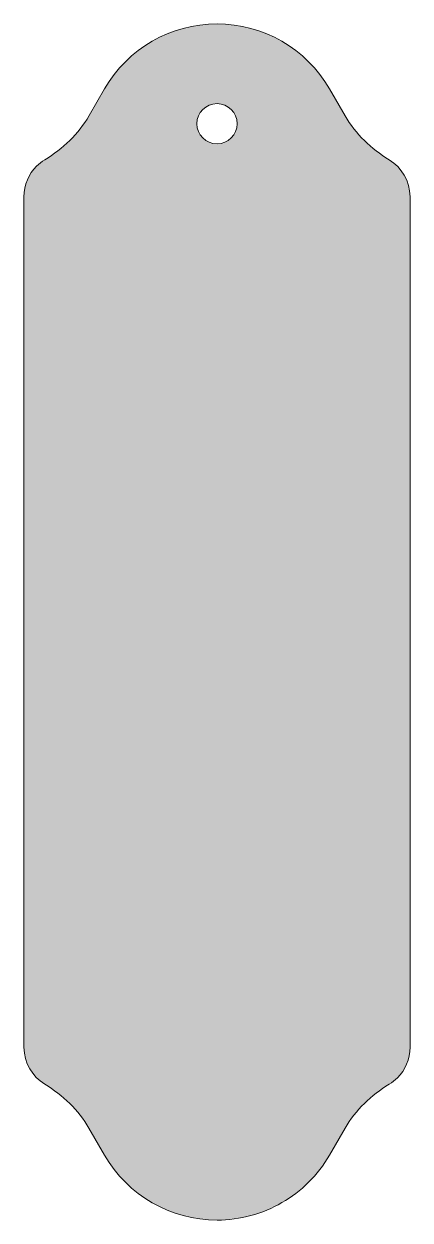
# Model space of a CAD drawing. Header units: centimetres. Extents: x 3.9 to 10.1, y -19.6 to -0.4.
import ezdxf

# ---------------------------------------------------------------- set-up
doc = ezdxf.new("R2010")
doc.units = ezdxf.units.CM
doc.header["$MEASUREMENT"] = 0
doc.layers.add('Layer 1', color=7, linetype='Continuous')

msp = doc.modelspace()

# ---------------------------------------------------------------- hatches: boundary and pattern name
at = {"layer": 'Layer 1', "true_color": 0xf1ceac}
h = msp.add_hatch(color=31, dxfattribs=at)
h.dxf.hatch_style = 2
edge = h.paths.add_edge_path()
edge.add_spline(control_points=[(9.751, -2.583), (9.46, -2.406), (9.211, -2.168), (9.04, -1.873), (9.04, -1.873), (8.79, -1.44), (8.79, -1.44), (8.418, -0.795), (7.73, -0.398), (6.985, -0.398), (6.985, -0.398), (6.985, -0.398), (6.985, -0.398), (6.24, -0.398), (5.552, -0.795), (5.18, -1.44), (5.18, -1.44), (4.931, -1.872), (4.931, -1.872), (4.76, -2.167), (4.511, -2.406), (4.219, -2.583), (4.172, -2.612), (4.128, -2.646), (4.089, -2.685), (3.963, -2.811), (3.886, -2.984), (3.886, -3.175), (3.886, -3.175), (3.886, -16.84), (3.886, -16.84), (3.886, -17.091), (4.019, -17.311), (4.219, -17.432), (4.51, -17.609), (4.76, -17.847), (4.93, -18.142), (4.93, -18.142), (5.18, -18.574), (5.18, -18.574), (5.552, -19.219), (6.24, -19.617), (6.985, -19.617), (7.358, -19.617), (7.716, -19.518), (8.027, -19.337), (8.339, -19.158), (8.604, -18.897), (8.79, -18.574), (8.79, -18.574), (9.041, -18.141), (9.041, -18.141), (9.211, -17.846), (9.46, -17.609), (9.751, -17.432), (9.799, -17.403), (9.843, -17.369), (9.882, -17.33), (10.007, -17.204), (10.084, -17.031), (10.084, -16.84), (10.084, -16.84), (10.084, -3.175), (10.084, -3.175), (10.084, -2.924), (9.951, -2.704), (9.751, -2.583)], knot_values=[0, 0, 0, 0, 1, 1, 1, 2, 2, 2, 3, 3, 3, 4, 4, 4, 5, 5, 5, 6, 6, 6, 7, 7, 7, 8, 8, 8, 9, 9, 9, 10, 10, 10, 11, 11, 11, 12, 12, 12, 13, 13, 13, 14, 14, 14, 15, 15, 15, 16, 16, 16, 17, 17, 17, 18, 18, 18, 19, 19, 19, 20, 20, 20, 21, 21, 21, 22, 22, 22, 22], degree=3, periodic=1)
edge = h.paths.add_edge_path()
edge.add_spline(control_points=[(6.985, -1.679), (7.164, -1.679), (7.308, -1.823), (7.308, -2.001), (7.308, -2.18), (7.164, -2.324), (6.985, -2.324), (6.807, -2.324), (6.662, -2.18), (6.662, -2.001), (6.662, -1.823), (6.807, -1.679), (6.985, -1.679)], knot_values=[0, 0, 0, 0, 1, 1, 1, 2, 2, 2, 3, 3, 3, 4, 4, 4, 4], degree=3, periodic=1)

# ---------------------------------------------------------------- linework, layer by layer
at = {"layer": 'Layer 1', "lineweight": 0}
for points, knots in [([(9.751, -2.583), (9.46, -2.406), (9.211, -2.168), (9.04, -1.873), (9.04, -1.873), (8.79, -1.44), (8.79, -1.44), (8.418, -0.795), (7.73, -0.398), (6.985, -0.398), (6.985, -0.398), (6.985, -0.398), (6.985, -0.398), (6.24, -0.398), (5.552, -0.795), (5.18, -1.44), (5.18, -1.44), (4.931, -1.872), (4.931, -1.872), (4.76, -2.167), (4.511, -2.406), (4.219, -2.583), (4.172, -2.612), (4.128, -2.646), (4.089, -2.685), (3.963, -2.811), (3.886, -2.984), (3.886, -3.175), (3.886, -3.175), (3.886, -16.84), (3.886, -16.84), (3.886, -17.091), (4.019, -17.311), (4.219, -17.432), (4.51, -17.609), (4.76, -17.847), (4.93, -18.142), (4.93, -18.142), (5.18, -18.574), (5.18, -18.574), (5.552, -19.219), (6.24, -19.617), (6.985, -19.617), (7.358, -19.617), (7.716, -19.518), (8.027, -19.337), (8.339, -19.158), (8.604, -18.897), (8.79, -18.574), (8.79, -18.574), (9.041, -18.141), (9.041, -18.141), (9.211, -17.846), (9.46, -17.609), (9.751, -17.432), (9.799, -17.403), (9.843, -17.369), (9.882, -17.33), (10.007, -17.204), (10.084, -17.031), (10.084, -16.84), (10.084, -16.84), (10.084, -3.175), (10.084, -3.175), (10.084, -2.924), (9.951, -2.704), (9.751, -2.583)], [0, 0, 0, 0, 1, 1, 1, 2, 2, 2, 3, 3, 3, 4, 4, 4, 5, 5, 5, 6, 6, 6, 7, 7, 7, 8, 8, 8, 9, 9, 9, 10, 10, 10, 11, 11, 11, 12, 12, 12, 13, 13, 13, 14, 14, 14, 15, 15, 15, 16, 16, 16, 17, 17, 17, 18, 18, 18, 19, 19, 19, 20, 20, 20, 21, 21, 21, 22, 22, 22, 22]), ([(6.985, -1.679), (7.164, -1.679), (7.308, -1.823), (7.308, -2.001), (7.308, -2.18), (7.164, -2.324), (6.985, -2.324), (6.807, -2.324), (6.662, -2.18), (6.662, -2.001), (6.662, -1.823), (6.807, -1.679), (6.985, -1.679)], [0, 0, 0, 0, 1, 1, 1, 2, 2, 2, 3, 3, 3, 4, 4, 4, 4])]:
    msp.add_open_spline(points, degree=3, knots=knots, dxfattribs=at)

doc.saveas('drawing.dxf')
